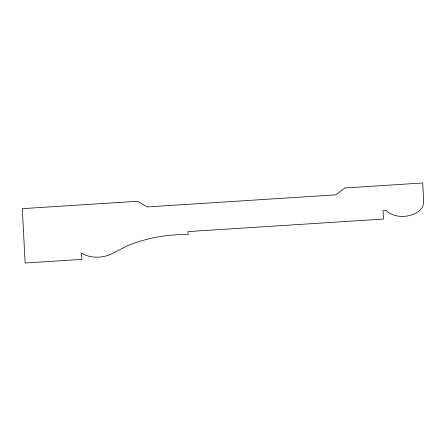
<?xml version="1.0" encoding="UTF-8"?>
<svg xmlns="http://www.w3.org/2000/svg" width="446" height="446" viewBox="0 0 446 446"><rect width="100%" height="100%" fill="white"/><g stroke="black" fill="none" stroke-linecap="round" stroke-linejoin="round"><path stroke-width="0.67" d="M344.987 187.961L335.86 194.841L147.308 206.933L137.524 201.269L22.3 208.661L25.143 263.023L81.897 259.382L81.568 253.111A23.242 15.398 -4.2 0 0 112.933 253.127L126.893 246.069A104.247 69.08 -4.2 0 1 180.781 234.618L188.151 234.473L188 231.597L383.476 219.058L383.042 210.696L386.191 210.495A20.176 13.369 -4.2 0 0 409.121 215.635A20.176 13.369 -4.2 0 0 423.7 201.793L422.719 182.977L344.987 187.961"/></g></svg>
